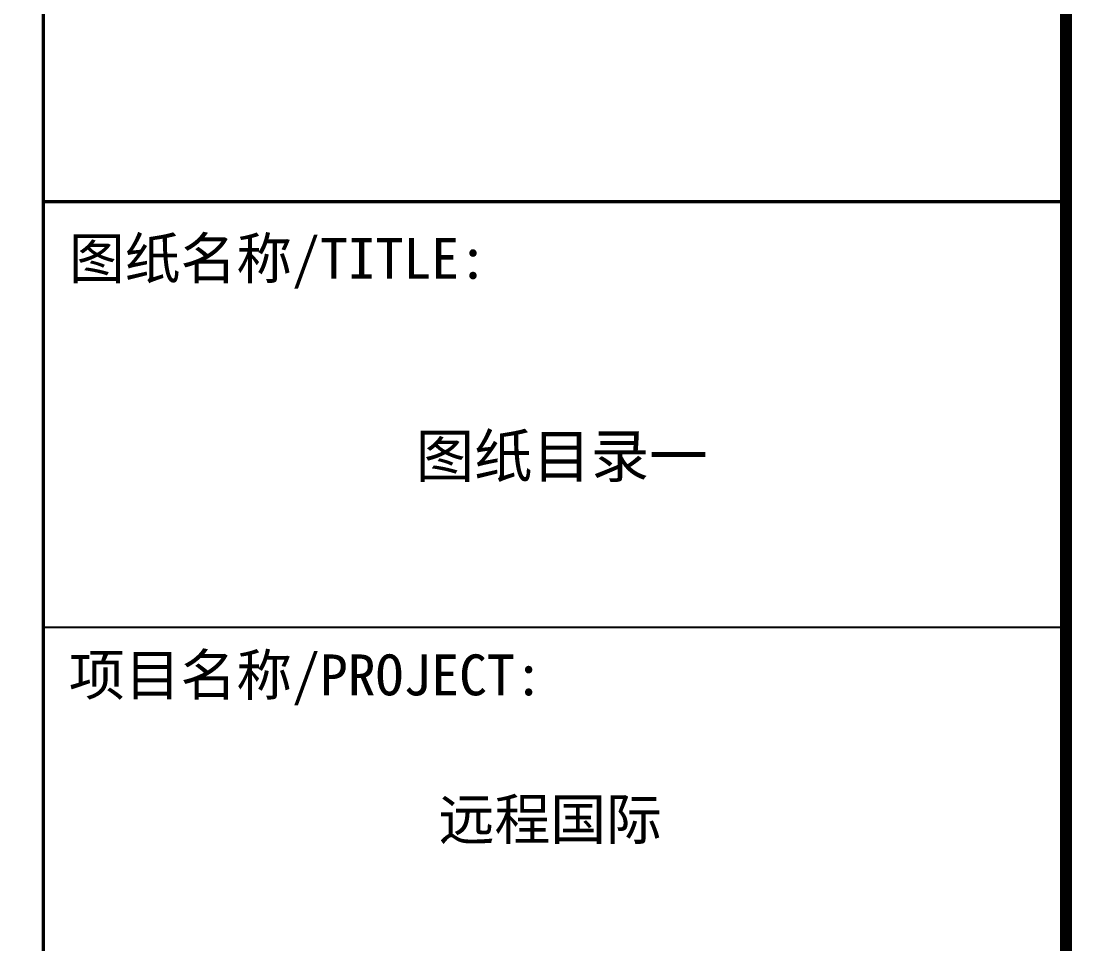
# Model space of a CAD drawing. Extents: x -737978 to 768813, y -372247 to 1140308.
# Drawn here: x -636379 to -630129, y 53744 to 59232 of the extents above; entities that cross this region are included whole.
import ezdxf

# ---------------------------------------------------------------- set-up
doc = ezdxf.new("R2010")
doc.units = 0
doc.header["$LTSCALE"] = 10
doc.header["$MEASUREMENT"] = 0
doc.layers.get('0').update_dxf_attribs({"linetype": 'CONTINUOUS'})
doc.layers.add('8', color=8, linetype='CONTINUOUS')
doc.layers.add('PUB_TITLE', color=4, linetype='CONTINUOUS')
doc.styles.add('-宋体', font='', dxfattribs={"width": 0.8})
doc.styles.get('-宋体').set_extended_font_data('SimSun')

# ---------------------------------------------------------------- blocks, each defined once
blk = doc.blocks.new('TQ1')
at = {"layer": 'PUB_TITLE'}
blk.add_line((-49854.8, -399054.8), (-43854.8, -399054.8), dxfattribs=at)
at = {"layer": 'PUB_TITLE', "const_width": 20}
for points in [[(-49854.8, -378413.9), (-49854.8, -418454.8)], [(-49854.8, -396558.8), (-43854.8, -396558.8)]]:
    blk.add_lwpolyline(points, dxfattribs=at)
at = {"layer": 'PUB_TITLE', "style": '-宋体'}
for s, p in [('图纸名称/TITLE:', (-49704.8, -397011.1)), ('项目名称/PROJECT:', (-49704.8, -399454.9)), ('远程国际', (-47535.7, -400301.7))]:
    blk.add_text(s, height=240, dxfattribs=at).set_placement(p)

msp = doc.modelspace()

# ---------------------------------------------------------------- linework, layer by layer
at = {"layer": '8'}
msp.add_lwpolyline([(-636246.3, 72943.1), (-636246.3, 35963.6)], dxfattribs=at)
at = {"layer": 'PUB_TITLE', "const_width": 70.7}
msp.add_lwpolyline([(-687154.6, 35963.3), (-630164.7, 35963.3), (-630164.7, 76549.1), (-687154.6, 76549.1)], close=True, dxfattribs=at)

# ---------------------------------------------------------------- block references
at = {"xscale": 1.01360066206343, "yscale": 1.01360066206343, "zscale": 1.01360066206343}
msp.add_blockref('TQ1', (-585713.5, 460109.7), dxfattribs=at)

# ---------------------------------------------------------------- texts
at = {"layer": 'PUB_TITLE', "color": 6, "style": '-宋体'}
msp.add_text('图纸目录一', height=254.55, dxfattribs=at).set_placement((-634032.1, 56518.6))

doc.saveas('drawing.dxf')
